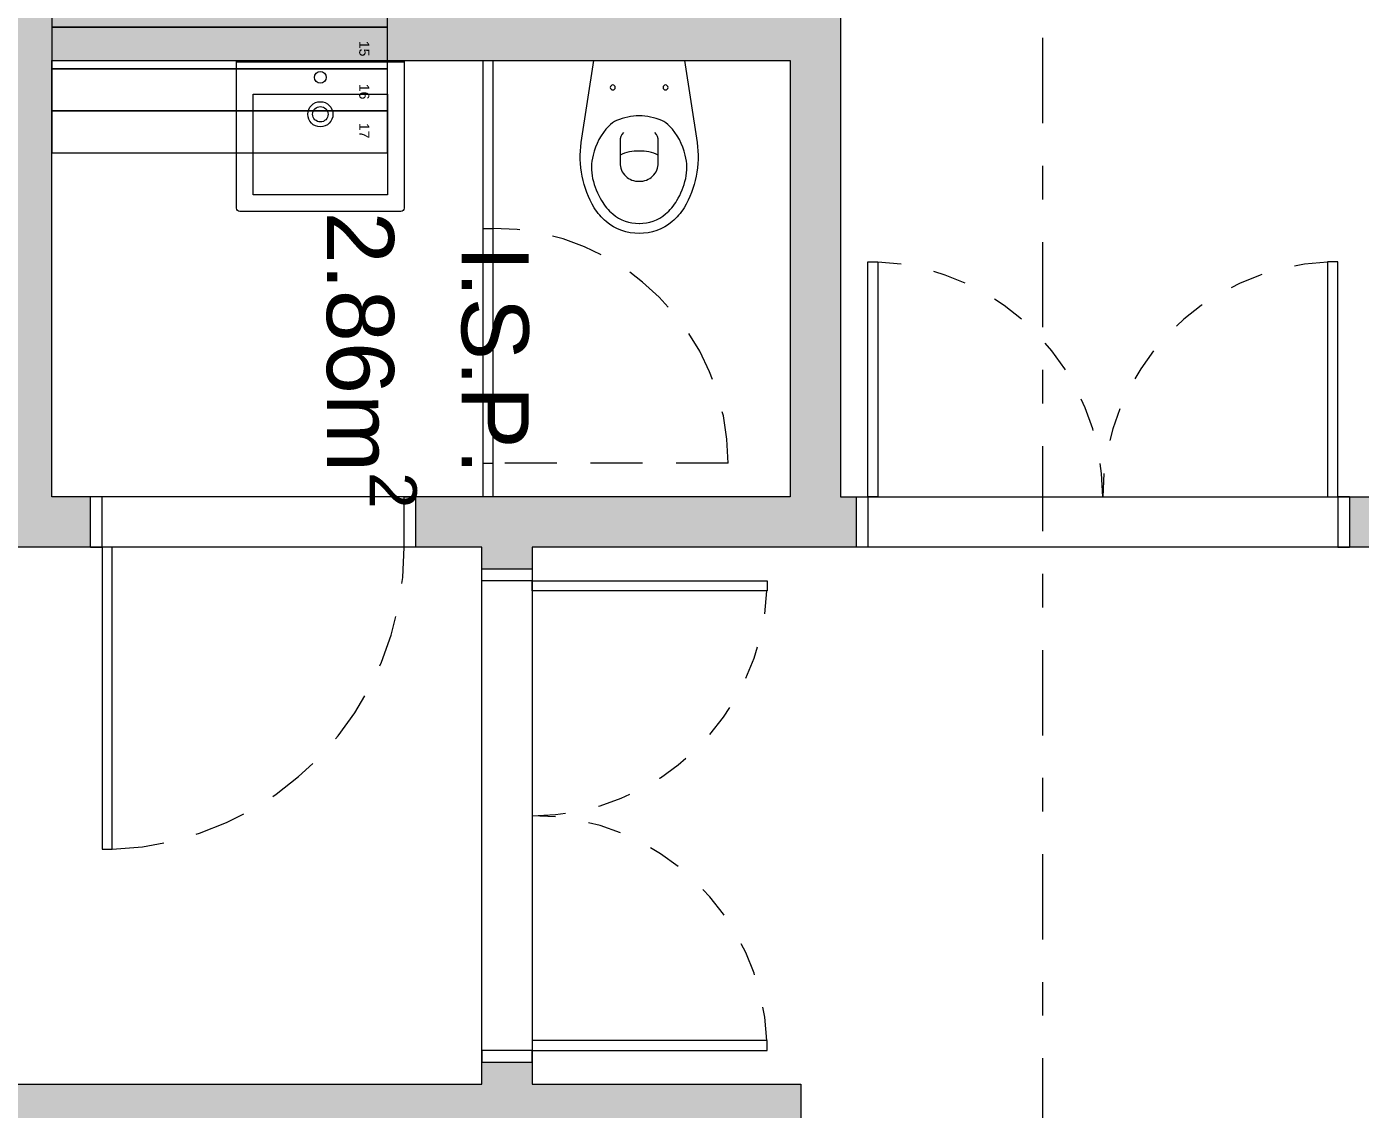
# Model space of a CAD drawing. Header units: metres. Extents: x 83 to 133, y -243 to -94.
# Drawn here: x 122.225 to 126.199, y -106.576 to -103.35 of the extents above; entities that cross this region are included whole.
import ezdxf

# ---------------------------------------------------------------- set-up
doc = ezdxf.new("R2010")
doc.units = ezdxf.units.M
for name, pattern in [('DASHDOT', [25.4, 12.7, -6.35, 0, -6.35]), ('HIDDEN', [2.325005, 1.550003, -0.775002]), ('HIDDEN2', [4.7625, 3.175, -1.5875])]:
    doc.linetypes.add(name, pattern=pattern)
doc.layers.get('0').update_dxf_attribs({"lineweight": 5})
for name, color, linetype, lineweight in [('ARQ Sanitários', 21, 'Continuous', 5), ('ARQ_Carpintarias', 6, 'Continuous', 5), ('ARQ_Fenolicos', 132, 'Continuous', 5), ('ARQ_Legendas Auto', 41, 'Continuous', 5), ('ARQ_Pladur', 1, 'Continuous', 5), ('ARQ_Tramas Pladur', 253, 'Continuous', 5), ('ARQ_Vista', 8, 'Continuous', 5), ('FOLHA', 15, 'Continuous', 5), ('PLADUR', 1, 'Continuous', 5), ('VISTA', 8, 'Continuous', 5)]:
    doc.layers.add(name, color=color, linetype=linetype, lineweight=lineweight)
doc.styles.get("Standard").update_dxf_attribs({"font": 'arial.ttf'})
pattern_1 = [(270, (190.538, -372.083), (6.985, -1e-15), [5.08, -1.905]), (0, (190.538, -372.083), (2e-15, 6.985), [5.08, -1.905])]

# ---------------------------------------------------------------- blocks, each defined once
blk = doc.blocks.new('Porta1400')
at = {"color": 0}
for points in [[(-0.7, 0.15), (-0.7, 0.85), (-0.67, 0.85), (-0.67, 0.15), (-0.7, 0.15)], [(0.7, 0.15), (0.7, 0.85), (0.67, 0.85), (0.67, 0.15), (0.7, 0.15)], [(-0.7, 0.15), (-0.7, 0), (-0.735, 0)], [(-0.735, 0.15), (-0.7, 0.15)], [(0.7, 0.15), (0.7, 0), (0.735, 0)], [(0.735, 0.15), (0.7, 0.15)]]:
    blk.add_lwpolyline(points, dxfattribs=at)
at = {"layer": 'ARQ_Pladur', "linetype": 'Continuous'}
for p, q in [((-0.735, 0.15), (-0.735, 0)), ((0.735, 0.15), (0.735, 0))]:
    blk.add_line(p, q, dxfattribs=at)
at = {"layer": 'VISTA', "linetype": 'HIDDEN2', "ltscale": 0.03}
for centre, start, end in [((-0.7, 0.15), 0, 87.5437), ((0.7, 0.15), 92.4563, 180)]:
    blk.add_arc(centre, 0.7, start, end, dxfattribs=at)
blk = doc.blocks.new('Arq Porta 90-flat98')
at = {"color": 0}
for points in [[(0, -0.15), (0.15, -0.15), (0.15, -0.115)], [(0, -0.115), (0, -0.15)], [(0, -0.15), (-0.9, -0.15), (-0.9, -0.18), (0, -0.18), (0, -0.15)], [(0, -1.05), (0.15, -1.05), (0.15, -1.085)], [(0, -1.085), (0, -1.05)]]:
    blk.add_lwpolyline(points, dxfattribs=at)
at = {"layer": 'ARQ_Pladur', "linetype": 'Continuous'}
for p, q in [((0, -0.115), (0.15, -0.115)), ((0, -1.085), (0.15, -1.085))]:
    blk.add_line(p, q, dxfattribs=at)
at = {"layer": 'ARQ_Vista', "linetype": 'HIDDEN', "ltscale": 0.1}
blk.add_arc((0.0004, -0.1491), 0.9009, 181.9659, 269.9762, dxfattribs=at)
blk = doc.blocks.new('Sanita 1-flat1')
at = {"color": 0, "flags": 128}
for points in [[(0, -0.1352), (0.2439, -0.1727, 0.166536), (0.439, -0.1342, 0.071556), (0.48, -0.0979, 0.182179), (0.515, 0, 0.182179), (0.48, 0.0979, 0.071556), (0.439, 0.1342, 0.166536), (0.2439, 0.1727), (0, 0.1352)], [(0.2147, 0.047, -0.192582), (0.2397, 0.057), (0.3047, 0.057, -0.424665), (0.3597, 0, -0.424665), (0.3047, -0.057), (0.2397, -0.057, -0.192582), (0.2147, -0.047)], [(0.2816, -0.057, -0.111568), (0.2696, 0, -0.111568), (0.2816, 0.057)]]:
    blk.add_lwpolyline(points, format="xyb", dxfattribs=at)
blk.add_lwpolyline([(0.1643, 0, -0.087044), (0.1786, 0.0672, -0.099596), (0.1952, 0.0905, -0.134764), (0.2821, 0.1375, -0.113225), (0.3517, 0.1387, -0.075645), (0.4174, 0.1122, -0.083682), (0.4571, 0.0785, -0.182179), (0.485, 0.0005), (0.485, -0.0005, -0.182179), (0.4571, -0.0785, -0.083682), (0.4174, -0.1122, -0.075645), (0.3517, -0.1387, -0.113225), (0.2821, -0.1375, -0.134764), (0.1952, -0.0905, -0.099596), (0.1786, -0.0672, -0.087044)], format="xyb", close=True, dxfattribs=at)
at = {"color": 0}
for centre in [(0.0801, 0.0785), (0.0801, -0.0785)]:
    blk.add_circle(centre, 0.00745, dxfattribs=at)
blk = doc.blocks.new('Sanit Lavatório 4-flat30')
at = {"color": 0}
blk.add_line((-0.25, 0.005), (0.25, 0.005), dxfattribs=at)
blk.add_lwpolyline([(0.24, 0.45, -0.414214), (0.25, 0.44), (0.25, 0), (-0.25, 0), (-0.25, 0.44, -0.414214), (-0.24, 0.45)], format="xyb", close=True, dxfattribs=at)
blk.add_lwpolyline([(-0.2, 0.4), (0.2, 0.4), (0.2, 0.1), (-0.2, 0.1)], close=True, dxfattribs=at)
for centre, radius in [((0, 0.16), 0.0375), ((0, 0.16), 0.023), ((0, 0.05), 0.0175)]:
    blk.add_circle(centre, radius, dxfattribs=at)

msp = doc.modelspace()

# ---------------------------------------------------------------- hatches: boundary and pattern name
at = {"layer": 'ARQ_Tramas Pladur'}
h = msp.add_hatch(color=256, dxfattribs=at)
h.dxf.hatch_style = 1
h.paths.add_polyline_path([(120.0501, -104.2511), (120.0501, -104.9011), (121.0651, -104.9011), (121.0651, -104.7511), (120.2001, -104.7511), (120.2001, -104.1011), (118.9501, -104.1011), (118.9501, -100.7011), (122.1501, -100.7011), (122.1501, -104.7511), (122.0351, -104.7511), (122.0351, -104.9011), (122.4151, -104.9011), (122.4151, -104.7511), (122.3001, -104.7511), (122.3001, -103.4511), (124.5001, -103.4511), (124.5001, -104.7511), (123.3851, -104.7511), (123.3851, -104.9011), (123.5814, -104.9011), (123.5814, -104.9661), (123.7314, -104.9661), (123.7314, -104.9011), (124.6964, -104.9011), (124.6964, -104.7511), (124.6501, -104.7511), (124.6501, -103.3011), (124.5001, -103.3011), (122.3001, -103.3011), (122.3001, -102.3311), (122.3001, -102.1811), (122.3001, -100.7011), (124.5001, -100.7011), (124.5001, -100.9111), (124.6501, -100.9111), (124.6501, -100.7011), (125.9688, -100.7011), (125.9688, -100.5511), (107.825, -100.5511), (107.825, -100.7011), (108.8314, -100.7011), (108.8314, -100.8161), (108.9814, -100.8161), (108.9814, -100.7011), (112.1001, -100.7011), (112.1001, -102.7011), (108.9814, -102.7011), (108.9814, -102.0861), (108.8314, -102.0861), (108.8314, -103.7911), (109.0914, -103.7911), (109.0914, -104.7511), (108.8314, -104.7511), (108.8314, -104.9011), (109.3564, -104.9011), (109.3564, -104.7511), (109.2414, -104.7511), (109.2414, -103.6411), (108.9814, -103.6411), (108.9814, -102.8511), (112.1001, -102.8511), (112.1001, -104.7511), (110.3264, -104.7511), (110.3264, -104.9011), (111.1264, -104.9011), (111.1264, -104.9661), (111.2764, -104.9661), (111.2764, -104.9011), (112.2501, -104.9011), (112.2501, -104.6411), (113.2101, -104.6411), (113.2101, -104.9011), (114.3651, -104.9011), (114.3651, -104.7511), (113.3601, -104.7511), (113.3601, -104.4911), (112.2501, -104.4911), (112.2501, -100.7011), (115.4501, -100.7011), (115.4501, -104.7511), (115.3351, -104.7511), (115.3351, -104.9011), (115.7151, -104.9011), (115.7151, -104.7511), (115.6001, -104.7511), (115.6001, -100.7011), (118.8001, -100.7011), (118.8001, -104.1011), (117.5501, -104.1011), (117.5501, -104.7511), (116.6851, -104.7511), (116.6851, -104.9011), (117.7001, -104.9011), (117.7001, -104.2511)])
h = msp.add_hatch(color=256, dxfattribs=at)
h.dxf.hatch_style = 1
h.paths.add_polyline_path([(130.8314, -119.0511), (130.8314, -122.0011), (126.3814, -122.0011), (126.3814, -120.1361), (126.2314, -120.1361), (126.2314, -120.2511), (126.1164, -120.2511), (126.1164, -120.4011), (126.2314, -120.4011), (126.2314, -122.2361), (126.3814, -122.2361), (126.3814, -122.1511), (128.4814, -122.1511), (128.4814, -124.3511), (126.3814, -124.3511), (126.3814, -123.2411), (126.3814, -123.2061), (126.2314, -123.2061), (126.2314, -126.8511), (127.4964, -126.8511), (127.4964, -126.7011), (126.3814, -126.7011), (126.3814, -124.5011), (128.5814, -124.5011), (128.5814, -126.7011), (128.4664, -126.7011), (128.4664, -126.8511), (128.7314, -126.8511), (128.7314, -124.5011), (128.8464, -124.5011), (128.8464, -124.3511), (128.6314, -124.3511), (128.6314, -122.1511), (130.8314, -122.1511), (130.8314, -124.3511), (129.8164, -124.3511), (129.8164, -124.5011), (130.8314, -124.5011), (130.8314, -126.8511), (130.9814, -126.8511), (130.9814, -100.5511), (127.7688, -100.5511), (127.7688, -100.7011), (127.9688, -100.7011), (127.9688, -101.4161), (128.1188, -101.4161), (128.1188, -100.7011), (130.8314, -100.7011), (130.8314, -102.5011), (128.1188, -102.5011), (128.1188, -102.3861), (127.9688, -102.3861), (127.9688, -102.5011), (127.7351, -102.5011), (127.7351, -102.6511), (130.8314, -102.6511), (130.8314, -104.2511), (126.3814, -104.2511), (126.3814, -102.6511), (126.7651, -102.6511), (126.7651, -102.5011), (126.2514, -102.5011), (126.2514, -104.7511), (126.1664, -104.7511), (126.1664, -104.9011), (126.2314, -104.9011), (126.2314, -105.0161), (126.3814, -105.0161), (126.3814, -104.4011), (130.8314, -104.4011), (130.8314, -106.5011), (126.3814, -106.5011), (126.3814, -105.9861), (126.2314, -105.9861), (126.2314, -106.7661), (126.3814, -106.7661), (126.3814, -106.6511), (130.8314, -106.6511), (130.8314, -109.6011), (127.0314, -109.6011), (127.0314, -108.4011), (126.3814, -108.4011), (126.3814, -107.7361), (126.2314, -107.7361), (126.2314, -108.5511), (126.8814, -108.5511), (126.8814, -110.8011), (126.2314, -110.8011), (126.2314, -111.6161), (126.3814, -111.6161), (126.3814, -110.9511), (127.0314, -110.9511), (127.0314, -109.7511), (130.8314, -109.7511), (130.8314, -112.7011), (126.3814, -112.7011), (126.3814, -112.5861), (126.2314, -112.5861), (126.2314, -112.9661), (126.3814, -112.9661), (126.3814, -112.8511), (130.8314, -112.8511), (130.8314, -115.8011), (127.0314, -115.8011), (127.0314, -114.6011), (126.3814, -114.6011), (126.3814, -113.9361), (126.2314, -113.9361), (126.2314, -114.7511), (126.8814, -114.7511), (126.8814, -117.0011), (126.2314, -117.0011), (126.2314, -117.8161), (126.3814, -117.8161), (126.3814, -117.1511), (127.0314, -117.1511), (127.0314, -115.9511), (130.8314, -115.9511), (130.8314, -118.9011), (126.3814, -118.9011), (126.3814, -118.7861), (126.2314, -118.7861), (126.2314, -119.1661), (126.3814, -119.1661), (126.3814, -119.0511)])
h = msp.add_hatch(dxfattribs=at)
h.set_pattern_fill('ANGLE', color=256)
h.set_pattern_definition(pattern_1)
h.paths.add_polyline_path([(124.6964, -104.9011), (124.6964, -104.7511), (124.6501, -104.7511), (124.6501, -104.5861), (124.5001, -104.5861), (124.5001, -104.7511), (123.3851, -104.7511), (123.3851, -104.9011), (123.5814, -104.9011), (123.5814, -104.9661), (123.7314, -104.9661), (123.7314, -104.9011)])
h = msp.add_hatch(dxfattribs=at)
h.set_pattern_fill('ANGLE', color=256)
h.set_pattern_definition(pattern_1)
h.paths.add_polyline_path([(111.4764, -105.1011), (111.4764, -106.3011), (123.3814, -106.3011), (123.3814, -105.1011)])
h = msp.add_hatch(color=256, dxfattribs=at)
h.dxf.hatch_style = 1
h.paths.add_polyline_path([(116.0314, -110.9511), (116.0314, -108.4011), (115.3814, -108.4011), (115.3814, -107.7361), (115.2314, -107.7361), (115.2314, -108.5511), (115.8814, -108.5511), (115.8814, -110.8011), (115.2314, -110.8011), (115.2314, -112.5861), (115.3814, -112.5861), (115.3814, -110.9511)])
h.paths.add_polyline_path([(124.3814, -112.5861), (124.3814, -112.9661), (124.5314, -112.9661), (124.5314, -112.5861)])
h.paths.add_polyline_path([(116.0314, -117.1511), (116.0314, -114.6011), (115.3814, -114.6011), (115.3814, -113.9361), (115.2314, -113.9361), (115.2314, -114.7511), (115.8814, -114.7511), (115.8814, -117.0011), (115.2314, -117.0011), (115.2314, -118.3678), (115.3814, -118.3678), (115.3814, -117.1511)])
h.paths.add_polyline_path([(124.3814, -108.4011), (124.3814, -110.9511), (124.3814, -112.5861), (124.5314, -112.5861), (124.5314, -110.8011), (124.5314, -108.5511), (124.5314, -107.7361), (124.3814, -107.7361)])
h.paths.add_polyline_path([(123.7314, -114.6011), (123.7314, -117.1511), (124.3814, -117.1511), (124.3814, -118.7861), (124.5314, -118.7861), (124.5314, -117.0011), (123.8814, -117.0011), (123.8814, -114.7511), (124.5314, -114.7511), (124.5314, -113.9361), (124.3814, -113.9361), (124.3814, -114.6011)])
h.paths.add_polyline_path([(115.3814, -106.6511), (124.3814, -106.6511), (124.3814, -107.7361), (124.5314, -107.7361), (124.5314, -106.5011), (123.7314, -106.5011), (123.7314, -106.4361), (123.5814, -106.4361), (123.5814, -106.5011), (115.2314, -106.5011), (115.2314, -107.7361), (115.3814, -107.7361)])
h.paths.add_polyline_path([(123.5314, -122.0011), (115.3814, -122.0011), (115.3814, -119.8378), (115.2314, -119.8378), (115.2314, -120.4011), (115.1164, -120.4011), (115.1164, -120.5511), (115.2314, -120.5511), (115.2314, -122.1511), (123.6814, -122.1511), (123.6814, -121.4511), (124.3814, -121.4511), (124.3814, -122.1511), (124.5314, -122.1511), (124.5314, -120.4011), (124.6464, -120.4011), (124.6464, -120.2511), (124.5314, -120.2511), (124.5314, -120.1361), (124.3814, -120.1361), (124.3814, -121.3011), (123.5314, -121.3011)])
h.paths.add_polyline_path([(115.3814, -112.9661), (115.3814, -112.5861), (115.2314, -112.5861), (115.2314, -112.9661)])
h.paths.add_polyline_path([(124.3814, -118.7861), (124.3814, -120.1361), (124.5314, -120.1361), (124.5314, -118.7861)])

# ---------------------------------------------------------------- linework, layer by layer
at = {"layer": 'ARQ_Fenolicos'}
for p, q in [((123.5851, -104.7511), (123.5851, -103.4511)), ((123.6151, -104.7511), (123.6151, -103.4511)), ((123.5851, -103.9511), (123.6151, -103.9511)), ((123.5851, -104.6511), (123.6151, -104.6511))]:
    msp.add_line(p, q, dxfattribs=at)
at = {"layer": 'ARQ_Fenolicos', "color": 8, "linetype": 'HIDDEN', "ltscale": 0.1}
msp.add_line((124.3151, -104.6511), (123.6151, -104.6511), dxfattribs=at)
msp.add_arc((123.6151, -104.6511), 0.7, 0, 90, dxfattribs=at)
at = {"layer": 'FOLHA', "linetype": 'DASHDOT', "ltscale": 0.02}
msp.add_line((125.253, -150.4538), (125.253, -97.7938), dxfattribs=at)
at = {"layer": 'PLADUR'}
for points in [[(126.2514, -104.7511), (126.2514, -102.5011), (127.9688, -102.5011), (127.9688, -100.7011), (124.6501, -100.7011), (124.6501, -104.7511)], [(124.5001, -103.4511), (124.5001, -104.7511), (122.3001, -104.7511), (122.3001, -103.4511)], [(126.2314, -120.2511), (126.2314, -117.0011), (126.8814, -117.0011), (126.8814, -114.7511), (126.2314, -114.7511), (126.2314, -110.8011), (126.8814, -110.8011), (126.8814, -108.5511), (126.2314, -108.5511), (126.2314, -104.9011), (123.7314, -104.9011), (123.7314, -106.5011), (124.5314, -106.5011), (124.5314, -108.5511), (124.5314, -108.5511), (124.5314, -110.8011), (124.5314, -110.8011), (124.5314, -114.7511), (123.8814, -114.7511), (123.8814, -117.0011), (124.5314, -117.0011), (124.5314, -120.2511)]]:
    msp.add_lwpolyline(points, close=True, dxfattribs=at)
msp.add_lwpolyline([(115.2314, -108.5511), (115.2314, -106.5011), (123.5814, -106.5011), (123.5814, -104.9011), (120.0501, -104.9011), (120.0501, -104.2511), (117.7001, -104.2511)], dxfattribs=at)
at = {"layer": 'VISTA', "linetype": 'Continuous'}
for points in [[(123.3001, -103.3511), (123.3001, -103.2261), (122.3001, -103.2261), (122.3001, -103.3511), (123.3001, -103.3511)], [(123.3001, -103.4761), (123.3001, -103.3511), (122.3001, -103.3511), (122.3001, -103.4761), (123.3001, -103.4761)], [(123.3001, -103.6011), (123.3001, -103.4761), (122.3001, -103.4761), (122.3001, -103.6011), (123.3001, -103.6011)], [(123.3001, -103.7261), (123.3001, -103.6011), (122.3001, -103.6011), (122.3001, -103.7261), (123.3001, -103.7261)]]:
    msp.add_lwpolyline(points, dxfattribs=at)

# ---------------------------------------------------------------- block references
at = {"layer": 'ARQ Sanitários', "rotation": 180}
msp.add_blockref('Sanit Lavatório 4-flat30', (123.1001, -103.4511), dxfattribs=at)
at = {"layer": 'ARQ Sanitários', "xscale": -1, "rotation": 90}
msp.add_blockref('Sanita 1-flat1', (124.0501, -103.4511), dxfattribs=at)
at = {"layer": 'ARQ_Carpintarias', "linetype": 'Continuous'}
msp.add_blockref('Porta1400', (125.4314, -104.9011), dxfattribs=at)
at = {"layer": 'ARQ_Carpintarias', "rotation": 90}
msp.add_blockref('Arq Porta 90-flat98', (122.3001, -104.9011), dxfattribs=at)
at = {"layer": 'ARQ_Carpintarias', "linetype": 'Continuous', "rotation": 270}
msp.add_blockref('Porta1400', (123.5814, -105.7011), dxfattribs=at)

# ---------------------------------------------------------------- texts
at = {"color": 3, "linetype": 'Continuous', "insert": (123.246, -101.6338), "char_height": 0.03, "attachment_point": 1, "rotation": 270}
msp.add_mtext_dynamic_manual_height_columns('  1        2         3         4        5         6         7         8         9       10       11       12      13       14       15       16      17  ', width=2.550796, gutter_width=12.5, heights=[0], dxfattribs=at)
at = {"layer": 'ARQ_Legendas Auto', "insert": (123.4188, -104.3436), "char_height": 0.2, "width": 1.3, "attachment_point": 5, "rotation": 270}
msp.add_mtext('\\A1;I.S.P.\\P2.86m{\\H0.7x;\\S2^ ;}', dxfattribs=at)

doc.saveas('drawing.dxf')
